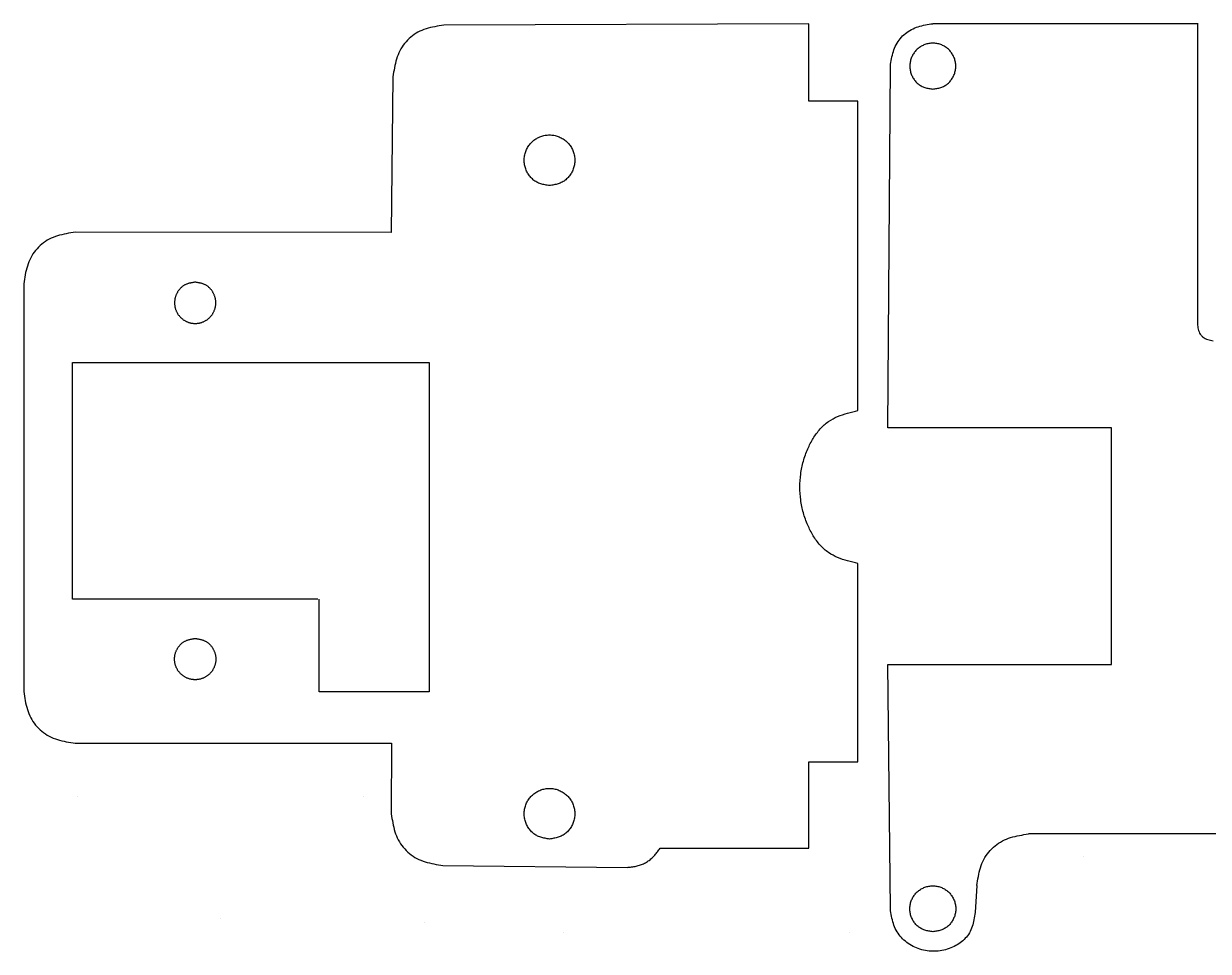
# Model space of a CAD drawing. Extents: x 7 to 258, y 12 to 200.
# Drawn here: x 8.6 to 77.5, y 11.5 to 65.5 of the extents above; entities that cross this region are included whole.
import ezdxf

# ---------------------------------------------------------------- set-up
doc = ezdxf.new("R2010")
doc.units = 0
for name, color, linetype in [('camera', 7, 'CONTINUOUS'), ('spacers', 7, 'CONTINUOUS'), ('top', 7, 'CONTINUOUS')]:
    doc.layers.add(name, color=color, linetype=linetype)

msp = doc.modelspace()

# ---------------------------------------------------------------- linework, layer by layer
at = {"layer": 'camera', "color": 7}
for points in [[(57.111756, 42.982828), (57.111756, 60.958919), (54.263061, 60.958919), (54.263061, 65.472409), (33.025839, 65.384217)], [(30.071339, 62.385603), (29.97434, 53.336853), (11.603423, 53.345602)], [(8.604812, 50.346991), (8.604812, 26.631494), (8.604699, 26.631578)], [(45.602395, 17.529912), (54.263061, 17.529912), (54.263061, 22.551858), (57.111756, 22.551858), (57.111756, 34.075189)], [(11.60331, 23.632967), (29.991837, 23.632967), (29.97434, 19.523106)], [(32.981756, 16.524495), (43.688562, 16.409856)]]:
    msp.add_lwpolyline(points, dxfattribs=at)
at = {"layer": 'camera', "color": 3}
for points in [[(39.173889, 56.058714), (39.173889, 56.058714)], [(18.574876, 50.441349), (18.574876, 50.441349)], [(18.574876, 50.441349), (18.574876, 50.441349)], [(25.709482, 32.013031), (11.447975, 32.013031), (11.447975, 45.763036), (32.17604, 45.763036), (32.17604, 32.013031)], [(25.709482, 32.013031), (11.447975, 32.013031), (11.447975, 45.763036), (32.17604, 45.763036), (32.17604, 32.013031)], [(32.176068, 32.013031), (32.176068, 26.6206), (25.779389, 26.6206), (25.779389, 32.013031)], [(32.176068, 32.013031), (32.176068, 26.6206), (25.779389, 26.6206), (25.779389, 32.013031)], [(18.574876, 29.723577), (18.574876, 29.723577)], [(18.574876, 29.723577), (18.574876, 29.723577)], [(39.173889, 18.058711), (39.173889, 18.058711)]]:
    msp.add_lwpolyline(points, dxfattribs=at)
at = {"layer": 'camera', "color": 7}
for points, knots in [([(33.025839, 65.384217), (32.852142, 65.357266), (32.507095, 65.303727), (31.998747, 65.1866), (31.519045, 64.99468), (31.096474, 64.702287), (30.74101, 64.336756), (30.457241, 63.905645), (30.268829, 63.420605), (30.152235, 62.907684), (30.098404, 62.560273), (30.071339, 62.385603)], [0, 0, 0, 0, 0.527281, 1.04744, 1.562235, 2.066782, 2.577044, 3.083427, 3.604258, 4.128625, 4.658847, 4.658847, 4.658847, 4.658847]), ([(11.603423, 53.345602), (11.428388, 53.318427), (11.080451, 53.264409), (10.567261, 53.146958), (10.081314, 52.955645), (9.650197, 52.665008), (9.285398, 52.300207), (8.994765, 51.86909), (8.803454, 51.383146), (8.686005, 50.86996), (8.631986, 50.522024), (8.604812, 50.346991)], [0, 0, 0, 0, 0.531351, 1.056234, 1.576695, 2.088124, 2.604415, 3.115844, 3.6363, 4.161179, 4.692527, 4.692527, 4.692527, 4.692527]), ([(57.111756, 34.075189), (56.909691, 34.125288), (56.509738, 34.224449), (55.928132, 34.415242), (55.370795, 34.703621), (54.889046, 35.142207), (54.492016, 35.691139), (54.16763, 36.326122), (53.920158, 37.024089), (53.767303, 37.772088), (53.717231, 38.529006), (53.767332, 39.285905), (53.920198, 40.033846), (54.167681, 40.731767), (54.492082, 41.366717), (54.889133, 41.915632), (55.370884, 42.354214), (55.928197, 42.642634), (56.509771, 42.833492), (56.909703, 42.932704), (57.111756, 42.982828)], [0, 0, 0, 0, 0.624481, 1.236051, 1.833124, 2.4921, 3.169423, 3.85583, 4.62479, 5.383998, 6.138936, 6.893822, 7.652977, 8.42188, 9.108278, 9.785599, 10.444584, 11.041657, 11.653218, 12.277682, 12.277682, 12.277682, 12.277682]), ([(8.604699, 26.631578), (8.631873, 26.456542), (8.685891, 26.108603), (8.803341, 25.59541), (8.994648, 25.10946), (9.285284, 24.678344), (9.650082, 24.313551), (10.081205, 24.022932), (10.567145, 23.83161), (11.080337, 23.71416), (11.428276, 23.660142), (11.60331, 23.632967)], [0, 0, 0, 0, 0.531356, 1.056238, 1.576705, 2.08813, 2.604414, 3.115833, 3.636298, 4.161182, 4.692533, 4.692533, 4.692533, 4.692533]), ([(29.97434, 19.523106), (30.001757, 19.348017), (30.056256, 18.999988), (30.174453, 18.486756), (30.366654, 18.0007), (30.658562, 17.569597), (31.02488, 17.204895), (31.457346, 16.914543), (31.944246, 16.723326), (32.458152, 16.605814), (32.806521, 16.55171), (32.981756, 16.524495)], [0, 0, 0, 0, 0.531626, 1.056724, 1.577318, 2.089639, 2.606936, 3.119471, 3.640762, 4.166351, 4.698314, 4.698314, 4.698314, 4.698314]), ([(43.688562, 16.409856), (43.776396, 16.419326), (43.951571, 16.438212), (44.212246, 16.479288), (44.464924, 16.545611), (44.703184, 16.647404), (44.923363, 16.779266), (45.123318, 16.938872), (45.298342, 17.12362), (45.454879, 17.323134), (45.553151, 17.460885), (45.602395, 17.529912)], [0, 0, 0, 0, 0.265017, 0.528547, 0.791061, 1.046485, 1.303089, 1.558807, 1.811455, 2.064707, 2.319072, 2.319072, 2.319072, 2.319072])]:
    msp.add_open_spline(points, degree=3, knots=knots, dxfattribs=at)
at = {"layer": 'camera', "color": 3}
for points, knots in [([(39.173889, 56.058714), (39.26016, 56.072162), (39.431327, 56.098843), (39.682985, 56.156599), (39.920082, 56.250535), (40.128863, 56.394472), (40.306362, 56.574945), (40.452803, 56.786242), (40.562575, 57.021071), (40.630896, 57.272512), (40.654361, 57.531564), (40.630859, 57.790797), (40.562839, 58.042335), (40.453369, 58.276186), (40.305879, 58.484739), (40.127187, 58.663386), (39.918737, 58.810797), (39.685094, 58.920313), (39.43355, 58.988378), (39.173889, 59.011831), (38.914229, 58.988378), (38.662685, 58.920313), (38.429041, 58.810797), (38.220592, 58.663386), (38.041899, 58.484738), (37.894411, 58.276184), (37.784939, 58.042335), (37.71692, 57.790798), (37.693418, 57.531566), (37.716884, 57.272513), (37.785205, 57.021072), (37.894976, 56.786242), (38.041417, 56.574945), (38.218916, 56.394472), (38.427697, 56.250535), (38.664794, 56.156599), (38.916452, 56.098843), (39.087619, 56.072162), (39.173889, 56.058714)], [0, 0, 0, 0, 0.261913, 0.519655, 0.773329, 1.021801, 1.274511, 1.528888, 1.789435, 2.048369, 2.306694, 2.56562, 2.825135, 3.084593, 3.336133, 3.587629, 3.839051, 4.098259, 4.357653, 4.616969, 4.876285, 5.135679, 5.394888, 5.64631, 5.897806, 6.149347, 6.408803, 6.668316, 6.927241, 7.185568, 7.444503, 7.70505, 7.959426, 8.212137, 8.460609, 8.714283, 8.972025, 9.233938, 9.233938, 9.233938, 9.233938]), ([(18.574876, 50.441349), (18.598309, 50.437698), (18.645174, 50.430394), (18.715382, 50.418868), (18.785038, 50.406311), (18.854014, 50.392163), (18.92215, 50.37587), (18.98923, 50.356829), (19.05494, 50.33451), (19.118907, 50.308533), (19.180549, 50.278504), (19.239334, 50.244125), (19.295176, 50.205945), (19.348664, 50.163897), (19.399648, 50.118291), (19.447986, 50.069379), (19.493442, 50.017592), (19.535956, 49.963176), (19.575408, 49.90632), (19.611906, 49.846863), (19.645258, 49.784947), (19.675264, 49.720723), (19.701491, 49.655022), (19.723857, 49.588063), (19.7423, 49.52007), (19.756762, 49.451174), (19.767173, 49.381604), (19.773477, 49.311597), (19.775601, 49.241287), (19.773479, 49.170923), (19.767174, 49.100755), (19.756759, 49.031024), (19.742311, 48.961965), (19.723887, 48.893806), (19.70155, 48.82683), (19.675355, 48.76127), (19.64538, 48.697357), (19.612009, 48.635965), (19.575435, 48.577273), (19.535949, 48.521371), (19.49334, 48.467819), (19.447761, 48.416781), (19.399375, 48.368405), (19.348336, 48.322846), (19.294801, 48.280261), (19.238933, 48.240799), (19.180287, 48.204241), (19.118954, 48.170875), (19.05511, 48.140897), (18.989607, 48.114699), (18.922675, 48.092358), (18.854552, 48.073918), (18.785478, 48.059457), (18.715681, 48.049059), (18.645404, 48.042754), (18.574878, 48.040628), (18.504354, 48.042756), (18.434081, 48.04906), (18.364287, 48.059456), (18.295216, 48.073922), (18.22709, 48.092351), (18.160162, 48.114699), (18.094663, 48.1409), (18.030823, 48.170878), (17.969491, 48.204243), (17.910841, 48.240801), (17.854965, 48.280262), (17.801426, 48.322848), (17.750383, 48.368405), (17.701994, 48.416779), (17.656415, 48.467819), (17.613804, 48.52137), (17.574318, 48.577272), (17.537743, 48.635966), (17.504371, 48.697357), (17.474392, 48.761269), (17.448204, 48.826832), (17.425861, 48.893805), (17.407433, 48.961964), (17.392995, 49.031025), (17.382578, 49.100755), (17.376277, 49.170923), (17.374149, 49.241287), (17.37628, 49.311597), (17.382581, 49.381604), (17.39299, 49.451174), (17.407453, 49.52007), (17.425896, 49.588063), (17.448262, 49.655021), (17.474483, 49.720724), (17.504491, 49.784947), (17.537848, 49.84686), (17.574343, 49.906319), (17.613797, 49.963176), (17.656314, 50.017592), (17.701769, 50.069381), (17.75011, 50.118293), (17.801098, 50.163898), (17.854591, 50.205944), (17.910439, 50.244124), (17.96923, 50.278498), (18.03087, 50.308531), (18.094831, 50.334516), (18.16054, 50.356828), (18.227618, 50.375869), (18.29575, 50.39217), (18.364727, 50.406308), (18.434378, 50.418873), (18.504582, 50.430399), (18.551444, 50.437699), (18.574876, 50.441349)], [0, 0, 0, 0, 0.071148, 0.142292, 0.213437, 0.283471, 0.353503, 0.42356, 0.492585, 0.561592, 0.630547, 0.6981, 0.765706, 0.833329, 0.902068, 0.970787, 1.039506, 1.108672, 1.177839, 1.247008, 1.317858, 1.388708, 1.459557, 1.529968, 1.600378, 1.67079, 1.741041, 1.811292, 1.881537, 1.951941, 2.022352, 2.092767, 2.163335, 2.233898, 2.304464, 2.375023, 2.445577, 2.516122, 2.584523, 2.652927, 2.721331, 2.789716, 2.858101, 2.926485, 2.994849, 3.063211, 3.131571, 3.202057, 3.272549, 3.343044, 3.41358, 3.484116, 3.554652, 3.625174, 3.695695, 3.766211, 3.836721, 3.907237, 3.977755, 4.048292, 4.118825, 4.189361, 4.259854, 4.330342, 4.400823, 4.469189, 4.537557, 4.605927, 4.674312, 4.742697, 4.811083, 4.879489, 4.947893, 5.016294, 5.08684, 5.157395, 5.227953, 5.29852, 5.369083, 5.43965, 5.510065, 5.580475, 5.65088, 5.721125, 5.791375, 5.861627, 5.932039, 6.002449, 6.072859, 6.143707, 6.214557, 6.285407, 6.354577, 6.423745, 6.492912, 6.561633, 6.630354, 6.699094, 6.766721, 6.834331, 6.901891, 6.970843, 7.039848, 7.108869, 7.178923, 7.248955, 7.318986, 7.390129, 7.461269, 7.532412, 7.532412, 7.532412, 7.532412]), ([(18.574876, 50.441349), (18.598309, 50.437698), (18.645174, 50.430394), (18.715382, 50.418868), (18.785038, 50.406311), (18.854014, 50.392163), (18.92215, 50.37587), (18.98923, 50.356829), (19.05494, 50.33451), (19.118907, 50.308533), (19.180549, 50.278504), (19.239334, 50.244125), (19.295176, 50.205945), (19.348664, 50.163897), (19.399648, 50.118291), (19.447986, 50.069379), (19.493442, 50.017592), (19.535956, 49.963176), (19.575408, 49.90632), (19.611906, 49.846863), (19.645258, 49.784947), (19.675264, 49.720723), (19.701491, 49.655022), (19.723857, 49.588063), (19.7423, 49.52007), (19.756762, 49.451174), (19.767173, 49.381604), (19.773477, 49.311597), (19.775601, 49.241287), (19.773479, 49.170923), (19.767174, 49.100755), (19.756759, 49.031024), (19.742311, 48.961965), (19.723887, 48.893806), (19.70155, 48.82683), (19.675355, 48.76127), (19.64538, 48.697357), (19.612009, 48.635965), (19.575435, 48.577273), (19.535949, 48.521371), (19.49334, 48.467819), (19.447761, 48.416781), (19.399375, 48.368405), (19.348336, 48.322846), (19.294801, 48.280261), (19.238933, 48.240799), (19.180287, 48.204241), (19.118954, 48.170875), (19.05511, 48.140897), (18.989607, 48.114699), (18.922675, 48.092358), (18.854552, 48.073918), (18.785478, 48.059457), (18.715681, 48.049059), (18.645404, 48.042754), (18.574878, 48.040628), (18.504354, 48.042756), (18.434081, 48.04906), (18.364287, 48.059456), (18.295216, 48.073922), (18.22709, 48.092351), (18.160162, 48.114699), (18.094663, 48.1409), (18.030823, 48.170878), (17.969491, 48.204243), (17.910841, 48.240801), (17.854965, 48.280262), (17.801426, 48.322848), (17.750383, 48.368405), (17.701994, 48.416779), (17.656415, 48.467819), (17.613804, 48.52137), (17.574318, 48.577272), (17.537743, 48.635966), (17.504371, 48.697357), (17.474392, 48.761269), (17.448204, 48.826832), (17.425861, 48.893805), (17.407433, 48.961964), (17.392995, 49.031025), (17.382578, 49.100755), (17.376277, 49.170923), (17.374149, 49.241287), (17.37628, 49.311597), (17.382581, 49.381604), (17.39299, 49.451174), (17.407453, 49.52007), (17.425896, 49.588063), (17.448262, 49.655021), (17.474483, 49.720724), (17.504491, 49.784947), (17.537848, 49.84686), (17.574343, 49.906319), (17.613797, 49.963176), (17.656314, 50.017592), (17.701769, 50.069381), (17.75011, 50.118293), (17.801098, 50.163898), (17.854591, 50.205944), (17.910439, 50.244124), (17.96923, 50.278498), (18.03087, 50.308531), (18.094831, 50.334516), (18.16054, 50.356828), (18.227618, 50.375869), (18.29575, 50.39217), (18.364727, 50.406308), (18.434378, 50.418873), (18.504582, 50.430399), (18.551444, 50.437699), (18.574876, 50.441349)], [0, 0, 0, 0, 0.071148, 0.142292, 0.213437, 0.283471, 0.353503, 0.42356, 0.492585, 0.561592, 0.630547, 0.6981, 0.765706, 0.833329, 0.902068, 0.970787, 1.039506, 1.108672, 1.177839, 1.247008, 1.317858, 1.388708, 1.459557, 1.529968, 1.600378, 1.67079, 1.741041, 1.811292, 1.881537, 1.951941, 2.022352, 2.092767, 2.163335, 2.233898, 2.304464, 2.375023, 2.445577, 2.516122, 2.584523, 2.652927, 2.721331, 2.789716, 2.858101, 2.926485, 2.994849, 3.063211, 3.131571, 3.202057, 3.272549, 3.343044, 3.41358, 3.484116, 3.554652, 3.625174, 3.695695, 3.766211, 3.836721, 3.907237, 3.977755, 4.048292, 4.118825, 4.189361, 4.259854, 4.330342, 4.400823, 4.469189, 4.537557, 4.605927, 4.674312, 4.742697, 4.811083, 4.879489, 4.947893, 5.016294, 5.08684, 5.157395, 5.227953, 5.29852, 5.369083, 5.43965, 5.510065, 5.580475, 5.65088, 5.721125, 5.791375, 5.861627, 5.932039, 6.002449, 6.072859, 6.143707, 6.214557, 6.285407, 6.354577, 6.423745, 6.492912, 6.561633, 6.630354, 6.699094, 6.766721, 6.834331, 6.901891, 6.970843, 7.039848, 7.108869, 7.178923, 7.248955, 7.318986, 7.390129, 7.461269, 7.532412, 7.532412, 7.532412, 7.532412]), ([(18.574876, 29.723577), (18.598309, 29.719909), (18.645172, 29.712573), (18.715376, 29.701028), (18.785043, 29.688548), (18.854013, 29.674384), (18.922147, 29.6581), (18.989235, 29.639077), (19.054931, 29.616712), (19.118908, 29.590758), (19.180546, 29.560725), (19.23934, 29.526364), (19.295174, 29.488174), (19.348666, 29.446129), (19.399646, 29.400514), (19.447984, 29.3516), (19.49344, 29.299815), (19.535958, 29.245405), (19.575409, 29.188548), (19.611901, 29.12909), (19.645262, 29.067181), (19.675265, 29.002957), (19.701489, 28.937254), (19.723857, 28.870294), (19.742298, 28.8023), (19.756761, 28.733407), (19.767173, 28.66384), (19.773477, 28.593832), (19.775601, 28.523518), (19.773479, 28.45315), (19.767175, 28.382983), (19.756759, 28.313254), (19.742312, 28.244197), (19.723883, 28.176039), (19.701549, 28.109062), (19.675352, 28.043501), (19.645373, 27.979589), (19.612009, 27.918191), (19.575433, 27.859497), (19.535942, 27.803596), (19.493342, 27.750038), (19.447754, 27.699006), (19.399372, 27.650629), (19.348337, 27.605065), (19.294796, 27.562486), (19.23893, 27.523025), (19.180284, 27.486468), (19.118951, 27.453106), (19.055106, 27.423136), (18.989604, 27.396937), (18.922672, 27.374596), (18.854549, 27.356153), (18.785469, 27.341717), (18.715677, 27.331285), (18.645403, 27.324916), (18.574875, 27.322753), (18.504349, 27.324917), (18.434079, 27.331284), (18.364291, 27.341718), (18.295212, 27.356147), (18.227086, 27.374579), (18.160161, 27.39694), (18.09466, 27.423141), (18.030825, 27.453123), (17.969485, 27.486468), (17.910838, 27.523026), (17.854965, 27.562485), (17.801419, 27.605064), (17.750379, 27.650628), (17.701995, 27.699006), (17.656405, 27.750037), (17.613804, 27.803596), (17.574313, 27.859497), (17.537738, 27.918192), (17.50437, 27.979588), (17.474389, 28.0435), (17.4482, 28.109064), (17.42586, 28.176039), (17.407429, 28.244196), (17.392993, 28.313255), (17.382575, 28.382983), (17.376274, 28.45315), (17.374146, 28.523518), (17.376276, 28.593832), (17.382577, 28.663839), (17.392988, 28.733407), (17.407451, 28.8023), (17.425893, 28.870293), (17.448261, 28.937253), (17.474479, 29.002958), (17.504486, 29.067181), (17.537849, 29.12909), (17.574341, 29.18855), (17.613796, 29.245414), (17.656306, 29.299841), (17.701768, 29.351625), (17.750103, 29.400536), (17.801103, 29.446127), (17.854583, 29.488189), (17.910431, 29.52637), (17.969234, 29.560721), (18.030865, 29.590768), (18.09483, 29.616748), (18.160539, 29.639065), (18.227612, 29.658123), (18.295745, 29.674417), (18.364733, 29.688506), (18.434369, 29.701174), (18.504573, 29.712704), (18.551441, 29.719953), (18.574873, 29.723577)], [0, 0, 0, 0, 0.071155, 0.1423, 0.213437, 0.283469, 0.353499, 0.423553, 0.492587, 0.561592, 0.630546, 0.698095, 0.765703, 0.833325, 0.902069, 0.970791, 1.039509, 1.108669, 1.177837, 1.247008, 1.317849, 1.388698, 1.459553, 1.529963, 1.600374, 1.670785, 1.74103, 1.811279, 1.881535, 1.95194, 2.022351, 2.092762, 2.16333, 2.233888, 2.30446, 2.375019, 2.445571, 2.516123, 2.584523, 2.652926, 2.721341, 2.789716, 2.858102, 2.92649, 2.994851, 3.063213, 3.131571, 3.202055, 3.272544, 3.343039, 3.413576, 3.484112, 3.554648, 3.625172, 3.695697, 3.766214, 3.836724, 3.907245, 3.977765, 4.0483, 4.118834, 4.189372, 4.259866, 4.330354, 4.400829, 4.469194, 4.537561, 4.605926, 4.674317, 4.742705, 4.811082, 4.879497, 4.947899, 5.016299, 5.086853, 5.157406, 5.227963, 5.298536, 5.369094, 5.43966, 5.510071, 5.580482, 5.650887, 5.721143, 5.791393, 5.861637, 5.932048, 6.002459, 6.072869, 6.143723, 6.214572, 6.285414, 6.354587, 6.423761, 6.492938, 6.561655, 6.630373, 6.699106, 6.766741, 6.834351, 6.901903, 6.970859, 7.039864, 7.108885, 7.178943, 7.248972, 7.319, 7.390154, 7.461295, 7.532428, 7.532428, 7.532428, 7.532428]), ([(18.574876, 29.723577), (18.598309, 29.719909), (18.645172, 29.712573), (18.715376, 29.701028), (18.785043, 29.688548), (18.854013, 29.674384), (18.922147, 29.6581), (18.989235, 29.639077), (19.054931, 29.616712), (19.118908, 29.590758), (19.180546, 29.560725), (19.23934, 29.526364), (19.295174, 29.488174), (19.348666, 29.446129), (19.399646, 29.400514), (19.447984, 29.3516), (19.49344, 29.299815), (19.535958, 29.245405), (19.575409, 29.188548), (19.611901, 29.12909), (19.645262, 29.067181), (19.675265, 29.002957), (19.701489, 28.937254), (19.723857, 28.870294), (19.742298, 28.8023), (19.756761, 28.733407), (19.767173, 28.66384), (19.773477, 28.593832), (19.775601, 28.523518), (19.773479, 28.45315), (19.767175, 28.382983), (19.756759, 28.313254), (19.742312, 28.244197), (19.723883, 28.176039), (19.701549, 28.109062), (19.675352, 28.043501), (19.645373, 27.979589), (19.612009, 27.918191), (19.575433, 27.859497), (19.535942, 27.803596), (19.493342, 27.750038), (19.447754, 27.699006), (19.399372, 27.650629), (19.348337, 27.605065), (19.294796, 27.562486), (19.23893, 27.523025), (19.180284, 27.486468), (19.118951, 27.453106), (19.055106, 27.423136), (18.989604, 27.396937), (18.922672, 27.374596), (18.854549, 27.356153), (18.785469, 27.341717), (18.715677, 27.331285), (18.645403, 27.324916), (18.574875, 27.322753), (18.504349, 27.324917), (18.434079, 27.331284), (18.364291, 27.341718), (18.295212, 27.356147), (18.227086, 27.374579), (18.160161, 27.39694), (18.09466, 27.423141), (18.030825, 27.453123), (17.969485, 27.486468), (17.910838, 27.523026), (17.854965, 27.562485), (17.801419, 27.605064), (17.750379, 27.650628), (17.701995, 27.699006), (17.656405, 27.750037), (17.613804, 27.803596), (17.574313, 27.859497), (17.537738, 27.918192), (17.50437, 27.979588), (17.474389, 28.0435), (17.4482, 28.109064), (17.42586, 28.176039), (17.407429, 28.244196), (17.392993, 28.313255), (17.382575, 28.382983), (17.376274, 28.45315), (17.374146, 28.523518), (17.376276, 28.593832), (17.382577, 28.663839), (17.392988, 28.733407), (17.407451, 28.8023), (17.425893, 28.870293), (17.448261, 28.937253), (17.474479, 29.002958), (17.504486, 29.067181), (17.537849, 29.12909), (17.574341, 29.18855), (17.613796, 29.245414), (17.656306, 29.299841), (17.701768, 29.351625), (17.750103, 29.400536), (17.801103, 29.446127), (17.854583, 29.488189), (17.910431, 29.52637), (17.969234, 29.560721), (18.030865, 29.590768), (18.09483, 29.616748), (18.160539, 29.639065), (18.227612, 29.658123), (18.295745, 29.674417), (18.364733, 29.688506), (18.434369, 29.701174), (18.504573, 29.712704), (18.551441, 29.719953), (18.574873, 29.723577)], [0, 0, 0, 0, 0.071155, 0.1423, 0.213437, 0.283469, 0.353499, 0.423553, 0.492587, 0.561592, 0.630546, 0.698095, 0.765703, 0.833325, 0.902069, 0.970791, 1.039509, 1.108669, 1.177837, 1.247008, 1.317849, 1.388698, 1.459553, 1.529963, 1.600374, 1.670785, 1.74103, 1.811279, 1.881535, 1.95194, 2.022351, 2.092762, 2.16333, 2.233888, 2.30446, 2.375019, 2.445571, 2.516123, 2.584523, 2.652926, 2.721341, 2.789716, 2.858102, 2.92649, 2.994851, 3.063213, 3.131571, 3.202055, 3.272544, 3.343039, 3.413576, 3.484112, 3.554648, 3.625172, 3.695697, 3.766214, 3.836724, 3.907245, 3.977765, 4.0483, 4.118834, 4.189372, 4.259866, 4.330354, 4.400829, 4.469194, 4.537561, 4.605926, 4.674317, 4.742705, 4.811082, 4.879497, 4.947899, 5.016299, 5.086853, 5.157406, 5.227963, 5.298536, 5.369094, 5.43966, 5.510071, 5.580482, 5.650887, 5.721143, 5.791393, 5.861637, 5.932048, 6.002459, 6.072869, 6.143723, 6.214572, 6.285414, 6.354587, 6.423761, 6.492938, 6.561655, 6.630373, 6.699106, 6.766741, 6.834351, 6.901903, 6.970859, 7.039864, 7.108885, 7.178943, 7.248972, 7.319, 7.390154, 7.461295, 7.532428, 7.532428, 7.532428, 7.532428]), ([(39.173889, 18.058711), (39.26016, 18.072159), (39.431328, 18.098841), (39.682982, 18.156607), (39.920086, 18.250526), (40.128861, 18.394473), (40.306363, 18.574943), (40.452805, 18.786244), (40.562574, 19.021079), (40.630896, 19.272523), (40.654361, 19.531575), (40.630859, 19.790803), (40.562837, 20.042336), (40.453368, 20.276183), (40.30588, 20.484738), (40.127187, 20.663386), (39.918739, 20.810801), (39.685092, 20.920309), (39.43355, 20.988374), (39.173889, 21.011828), (38.914229, 20.988374), (38.662687, 20.920309), (38.429039, 20.810801), (38.220592, 20.663386), (38.041899, 20.484738), (37.894411, 20.276183), (37.784941, 20.042336), (37.71692, 19.790803), (37.693418, 19.531575), (37.716884, 19.272523), (37.785207, 19.021079), (37.894974, 18.786243), (38.041416, 18.574943), (38.218918, 18.394473), (38.427693, 18.250526), (38.664797, 18.156607), (38.916451, 18.098841), (39.087619, 18.072159), (39.173889, 18.058711)], [0, 0, 0, 0, 0.261913, 0.519656, 0.773326, 1.021801, 1.274511, 1.528889, 1.789445, 2.048382, 2.306708, 2.565628, 2.825133, 3.084591, 3.336133, 3.587629, 3.839052, 4.098259, 4.357652, 4.616968, 4.876285, 5.135678, 5.394884, 5.646308, 5.897804, 6.149346, 6.408804, 6.668309, 6.927228, 7.185555, 7.444492, 7.705047, 7.959425, 8.212135, 8.46061, 8.71428, 8.972023, 9.233936, 9.233936, 9.233936, 9.233936])]:
    msp.add_open_spline(points, degree=3, knots=knots, dxfattribs=at)
at = {"layer": 'spacers', "color": 3}
for points in [[(11.743182, 20.526237), (11.743182, 20.526237)], [(28.38568, 20.526237), (28.38568, 20.526237)], [(20.064431, 13.414829), (20.064431, 13.414829)], [(31.917764, 13.188459), (31.917764, 13.188459)], [(39.965404, 12.624014), (39.965404, 12.624014)], [(56.607902, 12.624014), (56.607902, 12.624014)]]:
    msp.add_lwpolyline(points, dxfattribs=at)
at = {"layer": 'top', "color": 7}
for points in [[(76.887753, 65.472414), (61.462039, 65.472414)], [(76.859926, 65.46607), (76.859926, 47.93775), (76.851121, 47.93775)], [(58.993089, 14.00346), (58.851978, 28.216397), (71.851983, 28.216397), (71.851983, 41.977615), (58.851978, 41.977615), (58.993089, 63.003458)], [(61.462042, 61.668366), (61.462042, 61.668366)], [(113.90153, 18.357472), (67.022554, 18.357472)], [(70.234655, 17.067293), (70.234655, 17.067293)], [(64.022551, 15.35745), (63.921694, 13.787645)], [(61.462042, 12.66838), (61.462042, 12.66838)]]:
    msp.add_lwpolyline(points, dxfattribs=at)
for points, knots in [([(58.993089, 63.003458), (59.015668, 63.147318), (59.060553, 63.4333), (59.157709, 63.855097), (59.315453, 64.25485), (59.554899, 64.609883), (59.855617, 64.910602), (60.210651, 65.150048), (60.610404, 65.307792), (61.032201, 65.404948), (61.318183, 65.449835), (61.462042, 65.472414)], [0, 0, 0, 0, 0.436827, 0.868381, 1.296338, 1.717938, 2.143529, 2.565129, 2.993086, 3.424642, 3.861467, 3.861467, 3.861467, 3.861467]), ([(76.851121, 47.93775), (76.859413, 47.885053), (76.875894, 47.780327), (76.911635, 47.625945), (76.969801, 47.479868), (77.058184, 47.350578), (77.168967, 47.241419), (77.299612, 47.154572), (77.446544, 47.097399), (77.601606, 47.062342), (77.706678, 47.046257), (77.759523, 47.038167)], [0, 0, 0, 0, 0.160023, 0.318021, 0.474578, 0.628647, 0.78429, 0.938574, 1.095839, 1.254332, 1.414703, 1.414703, 1.414703, 1.414703]), ([(64.022551, 15.35745), (64.049771, 15.532526), (64.103879, 15.88055), (64.221455, 16.393866), (64.412888, 16.879984), (64.703685, 17.311309), (65.068706, 17.676333), (65.500039, 17.967115), (65.986149, 18.158559), (66.499459, 18.276138), (66.847479, 18.33025), (67.022554, 18.357472)], [0, 0, 0, 0, 0.531496, 1.056531, 1.577149, 2.088887, 2.605495, 3.117236, 3.637848, 4.162878, 4.694369, 4.694369, 4.694369, 4.694369]), ([(63.921694, 13.787645), (63.900392, 13.648062), (63.858244, 13.37188), (63.76355, 12.967598), (63.604382, 12.593185), (63.358291, 12.275481), (63.055643, 12.014879), (62.702195, 11.801404), (62.310269, 11.643142), (61.890028, 11.549111), (61.459817, 11.523096), (61.028844, 11.5658), (60.607305, 11.678118), (60.212585, 11.858981), (59.85811, 12.103769), (59.555773, 12.401765), (59.314784, 12.752419), (59.157307, 13.15017), (59.060428, 13.572063), (59.015652, 13.858915), (58.993089, 14.00346)], [0, 0, 0, 0, 0.423549, 0.838044, 1.24316, 1.633161, 2.032292, 2.43516, 2.866733, 3.29459, 3.721447, 4.15434, 4.58829, 5.024302, 5.450305, 5.874186, 6.291302, 6.716885, 7.148936, 7.587783, 7.587783, 7.587783, 7.587783])]:
    msp.add_open_spline(points, degree=3, knots=knots, dxfattribs=at)
at = {"layer": 'top', "color": 3}
for points, knots in [([(61.462042, 61.668366), (61.38383, 61.680558), (61.228651, 61.704748), (61.000499, 61.757108), (60.78555, 61.842272), (60.596269, 61.972762), (60.435349, 62.136378), (60.302587, 62.32794), (60.203068, 62.540834), (60.14113, 62.768789), (60.119857, 63.003644), (60.141163, 63.238662), (60.202827, 63.466704), (60.302074, 63.678709), (60.435786, 63.867783), (60.597788, 64.029744), (60.786768, 64.163385), (60.998588, 64.262671), (61.226636, 64.324378), (61.462042, 64.345639), (61.697448, 64.324377), (61.925495, 64.262672), (62.137314, 64.163384), (62.326293, 64.029744), (62.488295, 63.867784), (62.622009, 63.678712), (62.721253, 63.466704), (62.782918, 63.238661), (62.804225, 63.003642), (62.782951, 62.768787), (62.721012, 62.540834), (62.621495, 62.32794), (62.488733, 62.136379), (62.327813, 61.972763), (62.138533, 61.842272), (61.923584, 61.757108), (61.695433, 61.704747), (61.540254, 61.680558), (61.462042, 61.668366)], [0, 0, 0, 0, 0.237449, 0.471116, 0.701095, 0.926358, 1.155464, 1.386083, 1.622291, 1.857039, 2.091236, 2.325975, 2.561248, 2.796469, 3.024515, 3.25252, 3.480458, 3.715454, 3.950619, 4.185713, 4.420806, 4.655971, 4.890966, 5.118903, 5.346908, 5.574952, 5.810174, 6.045449, 6.28019, 6.514386, 6.749133, 6.98534, 7.215959, 7.445064, 7.670328, 7.900305, 8.133972, 8.37142, 8.37142, 8.37142, 8.37142]), ([(61.462042, 12.66838), (61.38383, 12.68057), (61.228651, 12.704755), (61.0005, 12.757111), (60.785546, 12.842263), (60.596268, 12.972764), (60.43535, 13.136387), (60.302589, 13.327952), (60.203068, 13.540843), (60.14113, 13.768794), (60.119856, 14.003644), (60.141164, 14.238661), (60.20283, 14.466707), (60.302066, 14.678721), (60.435791, 14.867789), (60.597789, 15.029748), (60.786764, 15.163395), (60.99859, 15.262666), (61.226636, 15.324367), (61.462042, 15.345627), (61.697447, 15.324367), (61.925493, 15.262667), (62.137318, 15.163394), (62.326294, 15.029746), (62.488296, 14.867779), (62.622004, 14.6787), (62.721254, 14.466696), (62.782917, 14.238657), (62.804226, 14.003643), (62.782951, 13.76879), (62.721008, 13.540834), (62.621504, 13.32793), (62.488727, 13.136377), (62.327812, 12.972763), (62.138536, 12.842263), (61.923582, 12.75711), (61.695432, 12.704749), (61.540254, 12.680549), (61.462042, 12.668352)], [0, 0, 0, 0, 0.237448, 0.471114, 0.701089, 0.926357, 1.155469, 1.386091, 1.622296, 1.85704, 2.091231, 2.325966, 2.561244, 2.796479, 3.024515, 3.25252, 3.48046, 3.715451, 3.950614, 4.185708, 4.420801, 4.655964, 4.890954, 5.118894, 5.346904, 5.574957, 5.810173, 6.045445, 6.280179, 6.51437, 6.749122, 6.985345, 7.21595, 7.445057, 7.670324, 7.900298, 8.133965, 8.371416, 8.371416, 8.371416, 8.371416])]:
    msp.add_open_spline(points, degree=3, knots=knots, dxfattribs=at)

doc.saveas('drawing.dxf')
